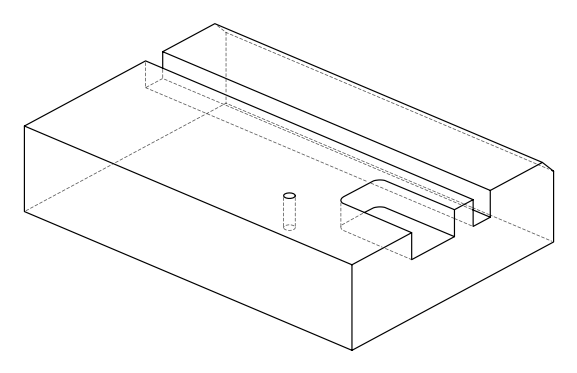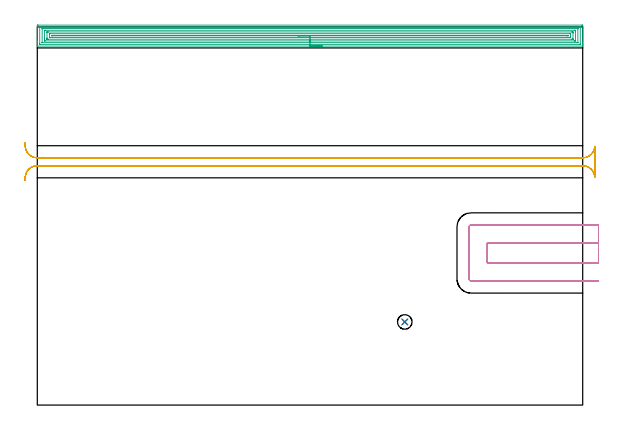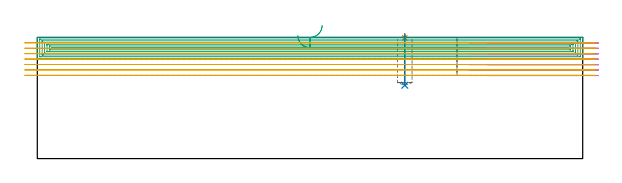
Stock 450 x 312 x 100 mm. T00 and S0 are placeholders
(PLAN: 5 operations, 3 tool changes, 47 min)
(1 SPOT_DRILL | STEP1POCKET | NXT0321_9005460120000 | 0.03 min | 1 mm3)
(2 DRILL_BLIND_HOLE_INTO_CENTER | STEP1POCKET | NXT0301_091 | 0.17 min | 4284 mm3)
(3 AREA_MILL | FG_CHAMFER_SURFACE | UGT0205_001 | 25.4 min | 67335 mm3)
(4 MILL_SLOT | SLOT_PARTIAL_RECTANGULAR | UGT0201_094 | Follow Part, ap 5, ae 75% | 7.47 min | 214438 mm3)
(5 MILL_RECTANGULAR_SLOT | SLOT_RECTANGULAR | UGT0201_094 | Follow Part, ap 5, ae 75% | 13.98 min | 373258 mm3)
(TOOL NXT0321_9005460120000 | NC Spot Drill, 142deg, 12mm, Carbide, Uncoated | D12 PA142 FL30 Z2)
(TOOL NXT0301_091 | Carbide Drill 12mm [860.1-1200-036A1-MM 2214] | D12 PA140 FL55 Z2)
(TOOL UGT0205_001 | Chamfer Mill 20 x 3 x 45 deg. | D20 FL50 Z2)
(TOOL UGT0201_094 | End mill 20 mm | D20 FL38 Z4)
(OP 1 SPOT_DRILL)
G17 G21 G94 G90
T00 M6
G54
G17 G0 G90 X303.2 Y68.6 S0 M3
G43 Z110. H0
G94 G81 G98 Z99.484 F250. R103.
G80
M5
M2
(OP 2 DRILL_BLIND_HOLE_INTO_CENTER)
G17 G21 G94 G90
T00 M6
G54
G17 G0 G90 X303.2 Y68.6 S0 M3
G43 Z110. H1
G94 G81 G98 Z60.5 F250. R102.
G80
M5
M2
(OP 3 AREA_MILL)
G17 G21 G94 G90
T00 M6
G54
G17 G0 G90 X235. Y296.2 S1061 M3
G43 Z110. H0
G94 G1 X234.962 Z109.128 F250.
X234.848 Z108.263
X234.659 Z107.412
X234.397 Z106.58
X234.063 Z105.774
X233.66 Z105.
X233.192 Z104.264
X232.66 Z103.572
X232.071 Z102.929
X231.428 Z102.339
X230.736 Z101.808
X230. Z101.34
X229.226 Z100.937
X228.42 Z100.603
X227.588 Z100.341
X226.737 Z100.152
X225.872 Z100.038
X225. Z100.
X0.179
X0.01 Y296.203 Z99.988
X0.004 Y296.236 Z99.956
X0.002 Y296.266 Z99.925
X0. Y296.691 Z99.508
Y296.991 Z99.209
Y297.706 Z98.489
Y298.957 Z97.24
Y300.385 Z95.811
Y312.619 Z83.578
X0.002 Y312.887 Z83.31
X0.007 Y313.492 Z82.706
X0.019 Y313.494 Z82.704
X0.626 Y313.5 Z82.7
X449.374
X449.657 Y313.497 Z82.702
X449.99 Y313.492 Z82.706
X450. Y313.155 Z83.043
Y299.492 Z96.703
Y298.064 Z98.133
Y297.706 Z98.489
Y296.991 Z99.209
Y296.691 Z99.508
Y296.267 Z99.925
X449.99 Y296.203 Z99.988
X449.821 Y296.2 Z100.
X225.
Y297.614 Z98.586
X2.322 Y297.615 Z98.585
X2.138 Y297.618 Z98.582
X2.023 Y297.621 Z98.579
X2.01 Y297.648 Z98.552
X2.007 Y297.706 Z98.494
X2.001 Y298.119 Z98.081
Y311.994 Z84.206
X2.002 Y312.046 Z84.154
X2.005 Y312.071 Z84.129
X2.008 Y312.078 Z84.122
X2.047 Y312.08 Z84.12
X2.23 Y312.085 Z84.115
X2.322 Y312.086 Z84.114
X2.414
X447.678 Y312.085 Z84.115
X447.862 Y312.082 Z84.118
X447.977 Y312.079 Z84.121
X447.99 Y312.052 Z84.148
X447.993 Y311.994 Z84.206
X447.999 Y311.581 Z84.619
Y297.706 Z98.494
X447.998 Y297.654 Z98.546
X447.995 Y297.63 Z98.57
X447.992 Y297.622 Z98.578
X447.953 Y297.62 Z98.58
X447.77 Y297.615 Z98.585
X447.678 Y297.614 Z98.586
X447.586
X225.
Y299.028 Z97.172
X4.202 Y299.029 Z97.171
X4.047 Y299.03 Z97.17
X4.022 Y299.032 Z97.168
X4.014 Y299.034 Z97.166
X4.01 Y299.05 Z97.15
X4.004 Y299.156 Z97.044
X4.001 Y299.291 Z96.909
Y310.408 Z85.792
X4.007 Y310.611 Z85.589
X4.01 Y310.663 Z85.537
X4.03 Y310.665 Z85.535
X4.086 Y310.669 Z85.531
X4.202 Y310.67 Z85.53
X4.632 Y310.672 Z85.528
X5.096
X445.798 Y310.671 Z85.529
X445.953 Y310.67 Z85.53
X445.978 Y310.668 Z85.532
X445.986 Y310.666 Z85.534
X445.99 Y310.65 Z85.55
X445.996 Y310.544 Z85.656
X445.999 Y310.409 Z85.791
Y299.292 Z96.908
X445.993 Y299.089 Z97.111
X445.99 Y299.037 Z97.163
X445.97 Y299.035 Z97.165
X445.914 Y299.032 Z97.168
X445.798 Y299.03 Z97.17
X445.368 Y299.029 Z97.171
X444.904 Y299.028 Z97.172
X225.
Y300.443 Z95.757
X6.826
X6.043 Y300.45 Z95.75
X6.01 Y300.457 Z95.743
X6.005 Y300.506 Z95.694
X6.002 Y300.614 Z95.586
X6. Y302.171 Z94.029
Y308.863 Z87.337
X6.002 Y309.084 Z87.116
X6.005 Y309.194 Z87.006
X6.01 Y309.244 Z86.956
X6.053 Y309.251 Z86.949
X6.884 Y309.257 Z86.943
X6.941
X443.174
X443.957 Y309.25 Z86.95
X443.99 Y309.244 Z86.956
X443.995 Y309.194 Z87.006
X443.998 Y309.086 Z87.114
X444. Y308.868 Z87.332
Y308.433 Z87.767
Y300.837 Z95.363
X443.998 Y300.616 Z95.584
X443.995 Y300.506 Z95.694
X443.99 Y300.456 Z95.744
X443.947 Y300.449 Z95.751
X443.117 Y300.443 Z95.757
X443.059
X225.
Y301.857 Z94.343
X8.986
X8.671 Y301.858 Z94.342
X8.087 Y301.861 Z94.339
X8.03 Y301.864 Z94.336
X8.01 Y301.876 Z94.324
X8.004 Y301.945 Z94.255
X8.002 Y302.171 Z94.029
X8. Y302.842 Z93.358
X8.001 Y307.697 Z88.503
X8.003 Y307.78 Z88.42
X8.007 Y307.822 Z88.378
X8.01 Y307.836 Z88.364
X8.043 Y307.837 Z88.363
X8.358 Y307.842 Z88.358
X8.671 Y307.843 Z88.357
X9.251
X441.014
X441.329 Y307.842 Z88.358
X441.913 Y307.839 Z88.361
X441.97 Y307.836 Z88.364
X441.99 Y307.824 Z88.376
X441.996 Y307.755 Z88.445
X441.998 Y307.529 Z88.671
X442. Y306.859 Z89.341
X441.999 Y302.003 Z94.197
X441.997 Y301.92 Z94.28
X441.993 Y301.878 Z94.322
X441.991 Y301.864 Z94.336
X441.957 Y301.863 Z94.337
X441.642 Y301.858 Z94.342
X441.329 Y301.857 Z94.343
X440.749
X225.
Y303.271 Z92.929
X10.459 Y303.272 Z92.928
X10.25 Y303.273 Z92.927
X10.084 Y303.277 Z92.923
X10.01 Y303.279 Z92.921
X10.008 Y303.322 Z92.878
X10.002 Y303.521 Z92.679
X10. Y305.743 Z90.457
X10.001 Y306.201 Z89.999
X10.006 Y306.354 Z89.846
X10.01 Y306.409 Z89.791
X10.016 Y306.423 Z89.777
X10.031 Y306.424 Z89.776
X10.116 Y306.427 Z89.773
X10.459 Y306.429 Z89.771
X10.666
X439.541 Y306.428 Z89.772
X439.75 Y306.427 Z89.773
X439.917 Y306.423 Z89.777
X439.99 Y306.421 Z89.779
X439.992 Y306.378 Z89.822
X439.998 Y306.179 Z90.021
X440. Y303.957 Z92.243
X439.999 Y303.499 Z92.701
X439.994 Y303.346 Z92.854
X439.99 Y303.291 Z92.909
X439.984 Y303.277 Z92.923
X439.969 Y303.276 Z92.924
X439.884 Y303.274 Z92.926
X439.541 Y303.271 Z92.929
X439.334
X225.
Y304.685 Z91.515
X12.247 Y304.686 Z91.514
X12.082 Y304.687 Z91.513
X12.036 Y304.69 Z91.51
X12.014 Y304.692 Z91.508
X12.01 Y304.703 Z91.497
X12.005 Y304.768 Z91.432
X12.003 Y304.85 Z91.35
X12.007 Y304.973 Z91.227
X12.01 Y305. Z91.2
X12.03 Y305.008 Z91.192
X12.086 Y305.011 Z91.189
X12.247 Y305.013 Z91.187
X12.976 Y305.015 Z91.185
X13.141
X437.753 Y305.014 Z91.186
X437.918 Y305.013 Z91.187
X437.964 Y305.01 Z91.19
X437.986 Y305.008 Z91.192
X437.99 Y304.997 Z91.203
X437.995 Y304.932 Z91.268
X437.997 Y304.85 Z91.35
X437.993 Y304.727 Z91.473
X437.99 Y304.7 Z91.5
X437.97 Y304.692 Z91.508
X437.914 Y304.689 Z91.511
X437.753 Y304.687 Z91.513
X437.024 Y304.685 Z91.515
X436.859
X225.
X224.128 Z91.553
X223.264 Z91.667
X222.412 Z91.855
X221.58 Z92.118
X220.774 Z92.452
X220. Z92.854
X219.264 Z93.323
X218.572 Z93.854
X217.929 Z94.444
X217.34 Z95.087
X216.809 Z95.779
X216.34 Z96.515
X215.937 Z97.289
X215.603 Z98.095
X215.341 Z98.927
X215.152 Z99.778
X215.038 Z100.643
X215. Z101.515
G0 Z110.
M5
M2
(OP 4 MILL_SLOT)
G17 G21 G94 G90
T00 M6
G54
G17 G0 G90 X463. Y133.6 S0 M3
G43 Z110. H0
Z95.5
G94 G1 X460. F250.
X371.3 F500.
Y117.4
X460.
X463. F250.
Y148.6
X460.
X358. F500.
G3 X356.3 Y146.9 R1.7
G1 Y104.1
G3 X358. Y102.4 R1.7
G1 X460.
X463. F250.
G0 Y133.6 Z91.
G1 X460.
X371.3 F500.
Y117.4
X460.
X463. F250.
Y148.6
X460.
X358. F500.
G3 X356.3 Y146.9 R1.7
G1 Y104.1
G3 X358. Y102.4 R1.7
G1 X460.
X463. F250.
G0 Y133.6 Z86.5
G1 X460.
X371.3 F500.
Y117.4
X460.
X463. F250.
Y148.6
X460.
X358. F500.
G3 X356.3 Y146.9 R1.7
G1 Y104.1
G3 X358. Y102.4 R1.7
G1 X460.
X463. F250.
G0 Y133.6 Z82.
G1 X460.
X371.3 F500.
Y117.4
X460.
X463. F250.
Y148.6
X460.
X358. F500.
G3 X356.3 Y146.9 R1.7
G1 Y104.1
G3 X358. Y102.4 R1.7
G1 X460.
X463. F250.
G0 Y133.6 Z77.5
G1 X460.
X371.3 F500.
Y117.4
X460.
X463. F250.
Y148.6
X460.
X358. F500.
G3 X356.3 Y146.9 R1.7
G1 Y104.1
G3 X358. Y102.4 R1.7
G1 X460.
X463. F250.
G0 Y133.6 Z73.
G1 X460.
X371.3 F500.
Y117.4
X460.
X463. F250.
Y148.6
X460.
X358. F500.
G3 X356.3 Y146.9 R1.7
G1 Y104.1
G3 X358. Y102.4 R1.7
G1 X460.
X463. F250.
G0 Y133.6 Z68.5
G1 X460.
X371.3 F500.
Y117.4
X460.
X463. F250.
Y148.6
X460.
X358. F500.
G3 X356.3 Y146.9 R1.7
G1 Y104.1
G3 X358. Y102.4 R1.7
G1 X460.
X463. F250.
G0 Z110.
M5
M2
(OP 5 MILL_RECTANGULAR_SLOT)
G17 G21 G94 G90
T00 M6
G54
G17 G0 G90 X-10.202 Y185.283 S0 M3
G43 Z110. H0
Z95.528
G94 G1 X-9.97 Y188.274 F250.
G2 X0. Y197.5 R10. F500.
G1 X450.
G2 X459.97 Y188.274 R10.
G1 X460.
Y213.226
X459.97
G2 X450. Y204. R10.
G1 X0.
G2 X-9.97 Y213.226 R10.
G1 X-10.202 Y216.217 F250.
G0 Y185.283 Z91.057
G1 X-9.97 Y188.274
G2 X0. Y197.5 R10. F500.
G1 X450.
G2 X459.97 Y188.274 R10.
G1 X460.
Y213.226
X459.97
G2 X450. Y204. R10.
G1 X0.
G2 X-9.97 Y213.226 R10.
G1 X-10.202 Y216.217 F250.
G0 Y185.283 Z86.586
G1 X-9.97 Y188.274
G2 X0. Y197.5 R10. F500.
G1 X450.
G2 X459.97 Y188.274 R10.
G1 X460.
Y213.226
X459.97
G2 X450. Y204. R10.
G1 X0.
G2 X-9.97 Y213.226 R10.
G1 X-10.202 Y216.217 F250.
G0 Y185.283 Z82.114
G1 X-9.97 Y188.274
G2 X0. Y197.5 R10. F500.
G1 X450.
G2 X459.97 Y188.274 R10.
G1 X460.
Y213.226
X459.97
G2 X450. Y204. R10.
G1 X0.
G2 X-9.97 Y213.226 R10.
G1 X-10.202 Y216.217 F250.
G0 Y185.283 Z77.643
G1 X-9.97 Y188.274
G2 X0. Y197.5 R10. F500.
G1 X450.
G2 X459.97 Y188.274 R10.
G1 X460.
Y213.226
X459.97
G2 X450. Y204. R10.
G1 X0.
G2 X-9.97 Y213.226 R10.
G1 X-10.202 Y216.217 F250.
G0 Y185.283 Z73.171
G1 X-9.97 Y188.274
G2 X0. Y197.5 R10. F500.
G1 X450.
G2 X459.97 Y188.274 R10.
G1 X460.
Y213.226
X459.97
G2 X450. Y204. R10.
G1 X0.
G2 X-9.97 Y213.226 R10.
G1 X-10.202 Y216.217 F250.
G0 Y185.283 Z68.7
G1 X-9.97 Y188.274
G2 X0. Y197.5 R10. F500.
G1 X450.
G2 X459.97 Y188.274 R10.
G1 X460.
Y213.226
X459.97
G2 X450. Y204. R10.
G1 X0.
G2 X-9.97 Y213.226 R10.
G1 X-10.202 Y216.217 F250.
G0 Z110.
M5
M2
